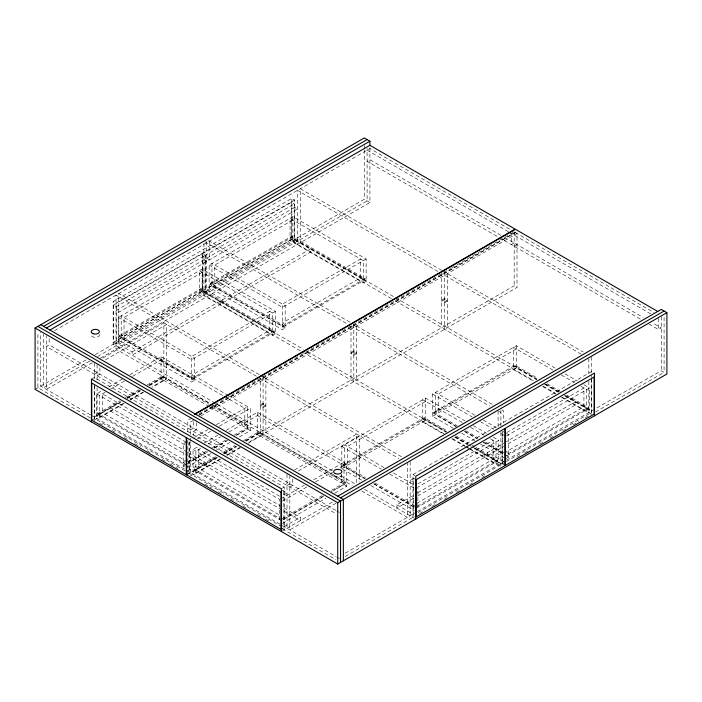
<?xml version="1.0" encoding="UTF-8"?>
<svg xmlns="http://www.w3.org/2000/svg" width="702" height="702" viewBox="0 0 702 702"><rect width="100%" height="100%" fill="white"/><g stroke="black" fill="none" stroke-linecap="round" stroke-linejoin="round"><path stroke-width="0.53" stroke-dasharray="3.51 2.63" d="M54.607 330.581L369.91 148.543L513.206 231.274M332.336 470.796L113.171 344.261L113.171 301.509L291.848 198.359L294.664 199.982L294.664 242.734M294.664 199.982L115.988 303.141L113.171 301.509M113.496 305.045L202.343 253.747L205.16 255.37L205.16 292.541L116.313 343.848L113.496 342.216L113.496 305.045L116.313 306.669L205.16 255.37M202.667 253.562L291.523 202.255L294.34 203.887L294.34 241.058L205.484 292.357L202.667 290.733L202.667 253.562L205.484 255.186L294.34 203.887M335.793 510.336L49.184 344.866L46.367 346.49L335.819 513.61M194.463 380.414L121.218 338.127L121.218 315.821L194.463 358.108L194.463 380.414L191.637 382.037L118.401 339.759L118.401 317.453L202.141 269.103L275.386 311.39L275.386 333.696L272.569 335.319L199.324 293.032L199.324 270.726L272.569 313.013L272.569 335.319M285.205 328.018L211.96 285.74L211.96 263.434L285.205 305.721L285.205 328.018L282.388 329.65L209.143 287.364L209.143 265.058L292.892 216.707L366.128 258.994L366.128 281.3L363.311 282.924L290.075 240.637L290.075 218.34L363.311 260.618L363.311 282.924M202.141 272.358L124.035 317.453L124.035 336.319L121.218 334.687M292.892 219.963L214.777 265.058L214.777 283.924L211.96 282.301M119.612 335.617L200.939 288.662L274.175 330.949L274.175 332.16L192.848 379.115L119.612 336.828L119.612 335.617L192.848 377.904L274.175 330.949M210.354 283.231L291.681 236.276L364.926 278.562L364.926 279.765L283.59 326.72L210.354 284.433L210.354 283.231L283.59 325.517L364.926 278.562M119.612 336.828L200.939 289.873L274.175 332.16M210.354 284.433L291.681 237.478L364.926 279.765M113.496 342.216L202.343 290.918L202.343 253.747M202.667 290.733L291.523 239.435L294.34 241.058M124.035 336.319L202.141 291.225L199.324 289.593M214.777 283.924L292.892 238.829L290.075 237.206M118.401 339.759L121.218 338.127M199.324 293.032L202.141 291.409L275.386 333.696M209.143 287.364L211.96 285.74M290.075 240.637L292.892 239.013L366.128 281.3M35.1 389.338L87.224 359.24M95.296 354.58L364.277 199.289L369.91 202.536L369.91 146.376M89.645 361.1L43.55 387.706L43.55 334.038M97.631 356.484L367.093 200.912L367.093 148.333M92.462 362.723L46.367 389.338L46.367 335.661M100.447 358.108L369.91 202.536M102.72 358.099L163.873 322.797L163.873 380.598L152.51 387.162M105.537 359.731L166.69 324.421L166.69 378.413L151.641 387.109M132.081 351.93L310.758 248.771L310.758 252.027L132.081 355.186L132.081 351.93L115.988 342.637M94.252 374.14L97.069 372.516M91.435 379.115L94.252 377.483L284.196 487.144L284.196 529.896M97.069 375.763L99.886 374.14L99.886 367.041M124.105 403.562L99.491 417.778L96.674 416.146L96.674 393.84L102.352 390.566M108.977 386.732L122.236 379.08M129.809 374.71L161.056 356.669L227.86 395.235M105.168 392.19L99.491 395.472L99.491 417.778M110.846 388.908L125.053 380.712M132.625 376.333L163.873 358.292M97.876 413.408L184.837 463.61L184.837 464.821L97.876 414.61L97.876 413.408L119.656 400.833M125.333 397.551L139.54 389.356M147.113 384.977L162.267 376.228L211.864 404.87M275.386 311.39L191.637 359.74L118.401 317.453M366.128 258.994L282.388 307.344L209.143 265.058M97.876 414.61L120.604 401.491M127.229 397.665L139.54 390.558M149.008 385.091L162.267 377.439L208.582 404.185M94.252 416.988L120.595 401.772M127.185 397.973L140.356 390.365M148.824 385.477L163.873 376.79M99.491 414.338L102.308 412.706L186.048 461.056M163.873 377.158L161.056 378.79L209.047 406.493M96.674 416.146L121.288 401.93M126.974 398.657L140.225 390.996M149.693 385.53L161.056 378.975L163.873 380.598M91.76 420.191L94.577 418.567L187.18 472.025M123.412 403.404L94.252 420.235L96.156 421.332M130.002 399.596L143.173 391.997M129.791 400.28L143.989 392.076M272.569 331.879L269.752 330.256L191.637 375.351L194.463 376.974M363.311 279.484L360.495 277.86L282.388 322.955L285.205 324.587M191.611 418.067L187.82 420.261L187.82 433.222M199.096 413.75L450.614 268.533M451.561 267.988L514.18 231.835L653.983 312.548M198.85 414.961L515.11 232.371M199.175 415.145L515.426 232.555L515.426 230.388M193.48 420.244L190.637 421.884L190.637 437.004M200.974 415.917L516.997 233.459L516.997 287.46L248.482 442.488M190.637 429.782L193.454 428.159L193.454 421.06M514.18 242.989L511.363 244.612L511.363 233.459M514.18 246.244L516.997 244.612M187.022 441.628L183.231 443.822L183.231 466.119L186.048 467.751L210.67 453.536M194.594 437.258L207.853 429.606M216.374 424.684L247.622 406.642L247.622 428.948L236.258 435.512M187.943 444.348L191.725 442.163M197.411 438.882L210.67 431.23M219.191 426.307L250.438 408.274L250.438 430.572L239.075 437.135M220.489 459.205L195.867 473.42L193.05 471.788L193.05 449.491L198.727 446.209M204.414 442.927L217.673 435.275M226.193 430.352L257.441 412.311L346.814 463.917L346.814 486.223L334.503 493.331M200.605 448.376L195.867 451.114L195.867 473.42M208.178 444.006L220.489 436.898M229.01 431.976L260.258 413.943M183.231 462.688L185.109 461.6M209.986 407.037L244.805 427.141L247.622 425.509M187.68 461.977L206.616 451.044M212.302 447.762L225.553 440.11M234.082 435.187L249.228 426.439L249.228 427.65L235.969 435.301M185.784 464.276L207.564 451.702M214.198 447.876L226.5 440.768M183.231 466.119L187.022 463.934M187.969 463.39L207.853 451.912M214.479 448.087L227.738 440.426M216.348 450.254L230.554 442.058M187.82 470.998L203.913 461.705L203.913 464.961M323.833 495.866L281.221 520.463L194.261 470.261L194.261 469.05L216.032 456.476M222.666 452.65L234.977 445.542M243.497 440.619L258.643 431.879L345.603 482.081L345.603 483.292L331.405 491.488M186.249 474.745L189.066 473.113L189.066 441.409M194.261 470.261L216.979 457.134M223.613 453.308L235.916 446.209M245.384 440.742L258.643 433.081L345.603 483.292M186.574 474.929L217.225 457.274M223.841 453.457L236.205 446.323M245.665 440.856L514.18 285.828L516.997 287.46M195.867 469.98L198.684 468.357L281.484 516.154M260.258 432.809L257.441 434.433L341.181 482.783L343.998 481.151M193.05 471.788L217.673 457.581M224.298 453.755L236.609 446.647M246.077 441.181L257.441 434.617L260.258 436.24L260.258 378.439L398.797 458.424M220.042 458.897L190.637 475.877L190.637 442.4M226.658 455.08L239.97 447.402M227.115 455.379L240.374 447.727M247.946 443.348L260.258 436.24M294.533 469.936L356.634 434.082L356.634 483.757M298.297 471.016L359.45 435.705L359.45 482.142M361.548 480.133L341.821 468.752L341.821 446.446L425.57 398.095L465.005 420.867M453.229 428.281L432.572 416.356L432.572 394.05L516.312 345.7L555.756 368.471M425.57 401.351L347.455 446.446L347.455 465.312L344.638 463.68M516.312 348.955L438.206 394.05L438.206 412.916L435.389 411.293M287.013 485.433L289.829 483.801M282.318 488.232L284.196 487.144M289.829 487.056L292.646 485.433L292.646 478.334M280.554 498.911L304.229 485.249M313.697 479.782L343.998 462.285L343.998 484.591L332.634 491.154M364.628 478.29L343.032 465.821L343.032 464.61L424.359 417.655L446.893 430.668M456.318 426.439L433.775 413.425L433.775 412.223L515.11 365.268L537.644 378.273M343.032 465.821L424.359 418.866L446.893 431.879M433.775 413.425L515.11 366.47L536.705 378.94M282.423 501.088L307.046 486.872M315.567 481.958L332.608 472.113M340.189 467.743L346.814 463.917M347.455 465.312L425.57 420.217L422.753 418.585M438.206 412.916L516.312 367.822L513.495 366.198M341.821 468.752L344.638 467.12L365.303 479.045M462.188 422.49L422.753 399.719L422.753 422.025L425.57 420.401L446.226 432.327M432.572 416.356L435.389 414.733L456.046 426.658M552.93 370.094L513.495 347.332L513.495 369.629L516.312 368.006L536.969 379.931M282.169 518.708L321.937 495.752M331.405 490.286L345.603 482.081M282.45 520.129L324.113 496.077M282.423 523.394L325.982 498.244M284.196 526.649L300.298 517.356L300.298 520.603L186.328 454.808M281.063 529.483L283.88 527.851L283.88 490.68M281.379 531.528L332.178 502.202M335.933 503.281L289.829 529.896L289.829 475.903M648.955 324.052L658.45 329.536L661.266 327.904L652.728 322.973M412.969 517.356L412.969 474.605L591.646 371.446M413.934 478.229L410.152 480.414L412.969 482.037M417.892 483.845L493.173 440.382L493.173 459.248L416.005 503.799M506.756 432.537L583.924 387.987L583.924 406.853L505.809 451.948M469.699 449.131L495.989 464.312L498.806 462.688L498.806 440.382L417.883 487.1L417.883 509.406M561.389 397.279L586.74 411.916L589.557 410.293L589.557 387.987L505.809 436.337L500.175 433.081M413.89 498.236L396.876 508.055L396.876 504.808L413.89 494.98M417.672 492.795L503.703 443.129M504.65 442.585L575.552 401.649L575.552 404.905L504.65 445.84M417.672 496.051L503.703 446.384M416.268 508.108L497.604 461.153L497.604 459.942L416.268 506.897L374.956 483.046M507.019 455.712L588.346 408.757L588.346 407.555L507.019 454.51L507.019 455.712L504.203 454.089M505.809 458.643L508.625 457.011L508.625 434.713L502.992 431.458M345.244 553.202L416.47 512.083M417.418 511.53L505.659 460.591M506.563 460.064L661.266 370.753L664.083 372.376L664.083 316.514M418.023 512.583L502.149 464.004L502.149 431.203M502.474 432.116L502.474 463.82L505.308 462.188M506.256 461.635L591.33 412.522L591.33 378.632M345.244 556.458L414.549 516.444M419.594 513.531L424.982 510.415M431.879 506.44L435.661 504.255M444.173 499.341L447.955 497.156M456.291 492.339L460.24 490.066M469.691 484.608L472.534 482.967M481.914 477.553L484.819 475.868M516.962 457.318L520.814 455.089M524.605 452.904L528.404 450.71M539.785 444.138L543.585 441.944M550.228 438.109L555.914 434.828M562.556 430.993L566.356 428.799M572.999 424.964L578.694 421.674M585.328 417.839L591.023 414.557M595.41 412.021L664.083 372.376M367.093 150.167L508.502 231.809M509.45 232.353L650.859 313.996M500.877 235.31L369.91 159.696L367.093 161.32L498.06 236.934M504.677 237.495L643.234 317.497M499.008 237.478L641.365 319.673M441.698 270.375L300.298 188.733L300.298 242.734M442.646 270.928L583.108 352.018M437.934 271.455L297.481 190.365L297.481 244.357M581.238 354.194L441.733 273.648L441.742 327.65M565.145 373.894L577.351 380.94M583.924 384.731L589.557 387.987M561.389 374.973L574.534 382.564M581.107 386.363L586.74 389.61L586.74 411.916M547.034 383.696L560.178 391.286M566.751 395.086L588.346 407.555M546.095 384.363L559.24 391.953M565.812 395.744L588.346 408.757M294.664 239.479L536.6 379.168M545.138 384.091L559.38 392.313M565.075 395.603L591.646 410.942M583.924 406.853L586.74 408.476M544.48 384.275L558.573 392.4M564.206 395.656L589.557 410.293M391.444 298.604L291.848 241.102L291.848 198.359M395.226 300.798L533.783 380.791M543.269 386.267L555.615 393.392M562.258 397.227L591.646 414.198M513.495 369.629L533.213 381.019M542.602 386.442L555.756 394.033M208.626 240.602L350.008 322.218M492.356 404.405L353.799 324.412L353.817 381.669M501.825 409.871L503.72 410.968L503.72 422.841M204.861 241.672L347.192 323.85M350.982 326.035L489.54 406.037M499.008 411.495L500.903 412.592M206.73 258.178L209.547 259.81L209.547 241.128M474.824 415.198L435.389 392.427L435.389 414.733M483.274 420.077L496.419 427.667M203.913 259.81L206.73 261.434M432.572 394.05L472.007 416.821M480.458 421.7L493.603 429.291M473.455 425.745L486.6 433.336M493.173 437.127L498.806 440.382M470.638 427.369L484.722 435.503M490.356 438.75L495.989 442.006L495.989 464.312M506.747 452.492L508.625 453.58M433.775 412.223L457.256 425.772M465.707 430.651L477.913 437.697M485.424 442.041L505.142 453.422M464.768 431.318L477.913 438.908M483.546 442.163L503.264 453.545M464.496 431.537L476.702 438.583M483.274 442.374L505.809 455.387M506.747 455.931L508.625 457.011M461.679 433.16L474.824 440.751M480.458 444.006L503.931 457.555M206.73 290.242L222.832 299.535L222.832 302.79M503.72 461.705L487.618 452.413L487.618 455.668M456.282 436.091L468.497 443.137M472.253 445.305L475.07 446.928M476.009 447.472L497.604 459.942M502.474 463.82L505.291 465.452M455.344 436.758L467.558 443.804M475.07 448.139L497.604 461.153M202.343 290.918L303.51 349.377M307.309 351.562L445.858 431.554M455.326 437.021L467.69 444.155M468.611 444.691L471.49 446.349M472.411 446.884L502.772 464.417M493.173 459.248L495.989 460.872M454.677 437.206L467.822 444.796M474.394 448.587L498.806 462.688M443.989 433.731L203.913 295.121L203.913 241.128M452.509 438.653L464.873 445.788M465.795 446.314L468.673 447.981M469.594 448.508L499.956 466.04M422.753 422.025L442.471 433.406M451.86 438.829L465.005 446.419M465.944 446.963L468.761 448.587M259.257 374.614L118.805 293.524L118.805 347.516M260.205 375.158L402.562 457.344M256.441 376.237L115.988 295.147L115.988 349.14L209.951 403.396M412.969 474.605L414.847 475.684M416.11 479.764L413.294 478.132L413.294 515.312L416.11 516.935M384.082 467.585L344.638 444.814L344.638 467.12M393.471 473.008L414.127 484.933M341.821 446.446L381.265 469.208M389.715 474.087L414.127 488.188M228.799 395.779L250.438 408.274M343.032 464.61L365.567 477.623M161.056 359.924L223.157 395.779M224.105 396.323L244.805 408.274L244.805 427.141M257.441 415.566L341.181 463.917L341.181 468.111M374.017 483.713L414.391 507.019M373.754 483.924L414.127 507.239M370.937 485.556L414.127 510.494M396.876 504.808L412.969 514.101M340.874 475.728L356.063 484.494M364.601 489.426L415.786 518.98M213.733 405.58L352.299 485.573M361.784 491.049L407.335 517.356L407.335 463.355M212.364 405.159L249.228 426.439M212.364 406.361L249.228 427.65M247.622 428.948L250.438 430.572M343.998 484.591L346.814 486.223M336.741 510.889L339.584 512.53M282.265 490.215L287.013 492.953L284.196 494.585L282.301 493.488M186.048 442.19L102.308 393.84L102.308 412.706M279.607 496.209L198.684 449.491L198.684 468.357M96.674 393.84L186.048 445.445M193.05 449.491L279.607 499.464L279.607 521.77M187.276 452.106L110.354 407.686L110.354 410.942L185.381 454.255M188.233 452.65L300.298 517.356M194.261 469.05L280.273 518.708M90.497 414.812L40.734 386.082L40.734 332.415M91.014 415.11L335.846 556.467M336.714 556.967L339.601 558.634M281.985 526.763L189.391 473.306L189.391 441.593M90.497 418.067L37.917 387.706L37.917 331.853M99.579 423.306L102.422 424.956M111.908 430.431L115.707 432.625M124.245 437.548L128.036 439.742M134.679 443.576L140.374 446.858M147.016 450.693L150.807 452.887M162.188 459.459L165.988 461.653M169.779 463.838L173.578 466.031M175.93 467.392L177.834 468.488M204.879 484.108L211.521 487.943M218.164 491.769L223.85 495.059M230.493 498.894L236.188 502.176M242.822 506.01L248.113 509.064M257.608 514.548L260.46 516.189M265.593 519.155L270.902 522.227M282.301 528.799L335.846 559.713M661.266 316.751L661.266 370.753M658.45 318.383L658.45 329.536M591.646 356.949L591.646 373.148M591.646 379.624L591.646 413.127M591.33 375.351L591.33 377.536M588.829 358.573L588.829 373.692M588.829 381.256L588.829 412.565M516.312 345.7L516.312 368.006M515.11 365.268L515.11 366.47M514.18 231.835L514.18 285.828M500.903 410.38L500.903 425.947M500.903 432.344L500.903 465.505M498.087 410.968L498.087 427.571M484.801 454.045L484.801 457.292M447.376 273.657L447.376 327.65M444.559 272.025L444.559 329.273M425.57 398.095L425.57 420.401M424.359 417.655L424.359 418.866M410.152 461.732L410.152 515.724M364.277 145.612L364.277 148.903M364.277 150L364.277 199.289M360.495 277.86L360.495 258.994L282.388 304.089L282.388 329.65M356.634 326.044L356.634 380.045M351 326.044L351 380.045M341.181 474.394L341.181 482.783M292.892 216.707L292.892 239.013M291.681 236.276L291.681 237.478M291.523 202.255L291.523 239.435M287.013 474.28L287.013 528.273M283.59 325.517L283.59 326.72M269.752 330.256L269.752 311.39L191.637 356.484L191.637 382.037M265.891 378.439L265.891 432.432M263.075 376.816L263.075 434.064M258.643 431.879L258.643 433.081M257.441 412.311L257.441 434.617M220.016 301.167L220.016 304.414M206.73 241.663L206.73 293.497M206.73 463.338L206.73 466.584M205.484 255.186L205.484 292.357M202.141 269.103L202.141 291.409M200.939 288.662L200.939 289.873M196.27 422.692L196.27 429.782L193.454 431.414L193.454 435.714M192.848 377.904L192.848 379.115M190.637 438.083L190.637 441.321M187.82 440.005L187.82 474.254M162.267 376.228L162.267 377.439M161.056 356.669L161.056 378.975M116.313 306.669L116.313 343.848M97.069 364.619L97.069 380.054M97.069 387.548L97.069 418.611M94.577 385.767L94.577 418.567M94.252 362.987L94.252 379.492M94.252 384.924L94.252 419.164M49.184 338.785L49.184 344.866M341.804 474.701A4.098 2.369 0 0 1 337.855 477.29A4.098 2.369 0 0 1 333.617 474.859M99.307 334.45A4.098 2.369 0 0 1 95.437 337.337A4.098 2.369 0 0 1 91.251 334.6M294.664 207.415L115.988 310.574L118.805 312.197L297.481 209.047L294.664 207.415M263.075 403.255L260.258 404.878L263.075 406.502L265.891 404.878L263.075 403.255M353.817 350.86L351 352.483L353.817 354.115L356.634 352.483L353.817 350.86M444.559 298.473L441.742 300.096L444.559 301.72L447.376 300.096L444.559 298.473M263.075 404.37L260.258 405.993L263.075 407.616L265.891 405.993L263.075 404.37M353.817 351.974L351 353.606L353.817 355.23L356.634 353.606L353.817 351.974M444.559 299.587L441.742 301.211L444.559 302.834L447.376 301.211L444.559 299.587"/><path stroke-width="1.05" d="M337.723 496.209L661.266 309.415L666.9 312.662L666.9 373.999L337.723 564.048L35.1 389.338L35.1 328.001L364.277 137.952L369.91 141.199L369.91 145.586M43.55 326.369L367.093 139.575M46.367 328.001L369.91 141.199M49.86 330.072L369.91 145.288L515.11 229.115L195.051 413.899M194.428 414.628L515.426 229.3L657.774 311.486M340.54 497.832L664.083 311.039M35.1 328.001L337.723 502.711L666.9 312.662M40.734 324.745L343.357 499.464L343.357 560.801M37.917 326.369L340.54 501.088L340.54 562.425M594.462 415.821L594.462 373.069L415.786 476.228L415.786 518.98M337.723 502.711L337.723 564.048M281.379 531.528L281.379 488.776L91.435 379.115L91.435 421.867M504.966 428.457L416.11 479.764L416.11 516.935L504.966 465.637L504.966 428.457M594.146 376.974L505.291 428.273L505.291 465.452L594.146 414.145L594.146 376.974M186.249 437.565L91.76 383.02L91.76 420.191L186.249 474.745L186.249 437.565M281.063 492.304L186.574 437.75L186.574 474.929L281.063 529.483L281.063 492.304M335.565 473.692A4.098 2.369 0 0 0 341.821 471.744A4.098 2.369 0 0 0 335.775 469.585A4.098 2.369 0 0 0 335.565 473.692M93.147 333.731A4.098 2.369 0 0 0 99.403 331.792A4.098 2.369 0 0 0 93.357 329.633A4.098 2.369 0 0 0 93.147 333.731"/></g></svg>
